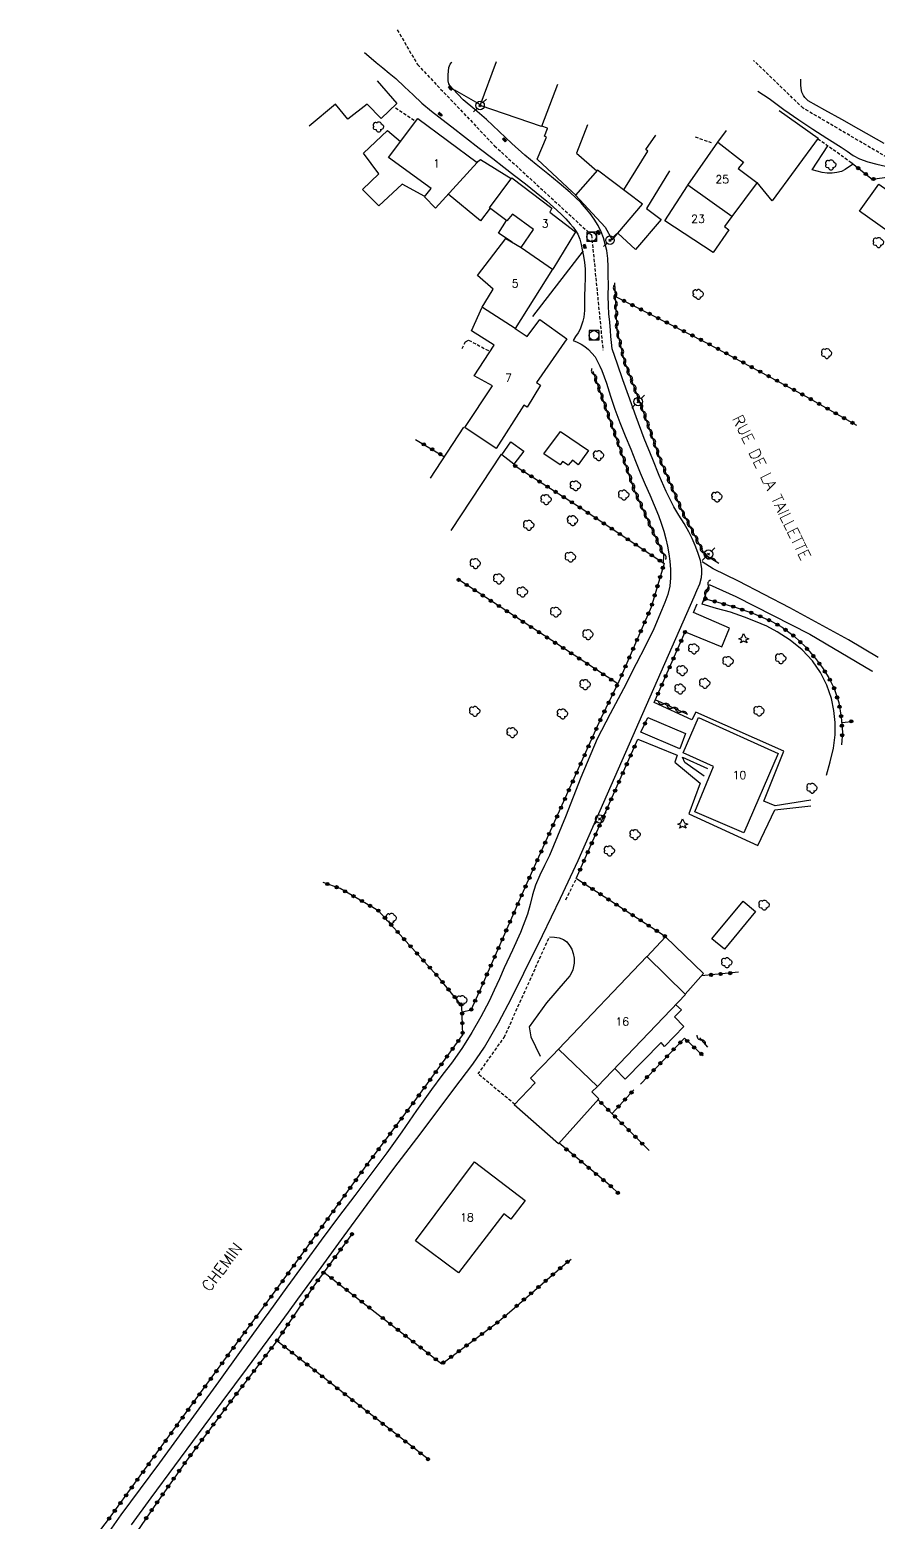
# Model space of a CAD drawing. Header units: millimetres. Extents: x 114000 to 115000, y 119000 to 120001.
# Drawn here: x 114208 to 114340.6, y 119642.2 to 119875.3 of the extents above; entities that cross this region are included whole.
import ezdxf
from ezdxf.enums import TextEntityAlignment as Align

# ---------------------------------------------------------------- set-up
doc = ezdxf.new("R2010")
doc.units = ezdxf.units.MM
doc.linetypes.add('DASHED', pattern=[0.75, 0.5, -0.25])
doc.layers.get('0').update_dxf_attribs({"linetype": 'CONTINUOUS'})
for name, color, linetype in [('W0001', 6, 'DASHED'), ('W0008', 7, 'CONTINUOUS'), ('W0014', 7, 'CONTINUOUS'), ('W0017', 7, 'CONTINUOUS'), ('W0071', 7, 'CONTINUOUS'), ('W0101', 7, 'CONTINUOUS'), ('W0104', 1, 'CONTINUOUS'), ('W0112', 1, 'DASHED'), ('W0300', 7, 'CONTINUOUS'), ('W0303', 7, 'CONTINUOUS'), ('W0310', 3, 'CONTINUOUS'), ('W0323', 7, 'CONTINUOUS'), ('W0333', 7, 'CONTINUOUS'), ('W0401', 7, 'CONTINUOUS'), ('W0420', 7, 'CONTINUOUS'), ('W0473', 7, 'CONTINUOUS'), ('W0989', 7, 'CONTINUOUS'), ('W0991', 7, 'CONTINUOUS'), ('W1102', 7, 'CONTINUOUS')]:
    doc.layers.add(name, color=color, linetype=linetype)
doc.styles.get("Standard").update_dxf_attribs({"font": 'romans.shx', "width": 0.85})

# ---------------------------------------------------------------- blocks, each defined once
blk = doc.blocks.new('T420')
for p, q in [((0.75, 0.75), (-0.75, 0.75)), ((-0.75, 0.75), (-0.75, -0.75)), ((0.75, 0.75), (0.75, -0.75)), ((0.75, -0.75), (-0.75, -0.75))]:
    blk.add_line(p, q)
blk.add_ellipse((0, 0), major_axis=(-0.53, 0.53), ratio=1, start_param=3.926991, end_param=10.210176)
blk = doc.blocks.new('T300')
for p, q in [((-0.8, 0.51), (-0.86, 0.34)), ((-0.86, 0.34), (-0.86, 0.17)), ((-0.86, 0.17), (-0.74, 0.06)), ((-0.69, 0.63), (-0.8, 0.51)), ((-0.8, -0.06), (-0.74, 0.06)), ((-0.74, 0.06), (-0.69, 0.11)), ((-0.57, 0.69), (-0.69, 0.63)), ((-0.46, 0.69), (-0.57, 0.69)), ((-0.29, 0.63), (-0.46, 0.69)), ((-0.29, 0.63), (-0.17, 0.74)), ((-0.23, 0.57), (-0.29, 0.63)), ((-0.17, 0.74), (-0.06, 0.8)), ((-0.06, 0.8), (0.06, 0.8)), ((0.06, 0.8), (0.23, 0.74)), ((0.23, 0.74), (0.34, 0.63)), ((0.34, 0.63), (0.4, 0.51)), ((0.46, 0.46), (0.34, 0.46)), ((0.4, 0.51), (0.4, 0.46)), ((0.57, 0.4), (0.46, 0.46)), ((0.57, 0.4), (0.69, 0.29)), ((0.69, 0.29), (0.74, 0.17)), ((0.74, 0.06), (0.69, -0.17)), ((0.74, 0.17), (0.74, 0.06)), ((-0.8, -0.17), (-0.8, -0.06)), ((-0.8, -0.23), (-0.8, -0.17)), ((-0.74, -0.34), (-0.8, -0.23)), ((-0.69, -0.4), (-0.74, -0.34)), ((-0.51, -0.46), (-0.69, -0.4)), ((-0.4, -0.46), (-0.51, -0.46)), ((-0.4, -0.46), (-0.34, -0.46)), ((-0.34, -0.46), (-0.34, -0.4)), ((-0.34, -0.51), (-0.34, -0.46)), ((-0.29, -0.63), (-0.34, -0.51)), ((-0.17, -0.74), (-0.29, -0.63)), ((-0.06, -0.8), (-0.17, -0.74)), ((0.06, -0.8), (-0.06, -0.8)), ((0.17, -0.74), (0.06, -0.8)), ((0.23, -0.69), (0.17, -0.74)), ((0.29, -0.46), (0.23, -0.46)), ((0.29, -0.63), (0.23, -0.69)), ((0.46, -0.4), (0.29, -0.46)), ((0.34, -0.51), (0.29, -0.63)), ((0.34, -0.51), (0.34, -0.46)), ((0.57, -0.34), (0.46, -0.4)), ((0.63, -0.29), (0.57, -0.34)), ((0.69, -0.17), (0.63, -0.29))]:
    blk.add_line(p, q)
blk = doc.blocks.new('T401')
for p, q in [((-0.3, 0.3), (0, 0.3)), ((-0.3, -0.25), (-0.3, 0.3)), ((-0.3, 0.15), (0, 0.15)), ((-0.3, 0), (0, 0)), ((0, 0.3), (0, -0.25)), ((-0.3, -0.15), (0, -0.15)), ((-0.3, -0.25), (-0.3, -0.3)), ((-0.3, -0.3), (0, -0.3)), ((0, -0.3), (0, -0.25))]:
    blk.add_line(p, q)
blk = doc.blocks.new('T473')
for p, q in [((-0.166667, 0.166667), (0.166667, -0.166667)), ((-0.166667, -0.166667), (0.166667, 0.166667)), ((0.500001, 0.500001), (1.000002, 1.000002)), ((-1.000002, -1.000002), (-0.500001, -0.500001))]:
    blk.add_line(p, q)
blk.add_ellipse((0, 0), major_axis=(0.471405, 0.471405), ratio=1, start_param=5.4977871438, end_param=11.780972451)
blk = doc.blocks.new('T303')
for p, q in [((-0.77, 0), (-0.28, 0.21)), ((-0.28, -0.21), (-0.77, 0)), ((-0.28, 0.21), (0, 0.83)), ((0, 0.83), (0.28, 0.21)), ((0.28, 0.21), (0.83, 0)), ((0.83, 0), (0.28, -0.21)), ((-0.49, -0.63), (-0.28, -0.21)), ((0, -0.35), (-0.49, -0.63)), ((0.56, -0.63), (0, -0.35)), ((0.28, -0.21), (0.56, -0.63))]:
    blk.add_line(p, q)
blk = doc.blocks.new('t310o')
at = {"color": 0, "linetype": 'Continuous'}
for centre, start, end in [((-0.5, 0.38), 216.8699, 323.1304), ((0.5, -0.37), 36.8699, 143.1303)]:
    blk.add_arc(centre, 0.625, start, end, dxfattribs=at)
blk = doc.blocks.new('t323o')
at = {"color": 0, "linetype": 'Continuous'}
for radius in [0.25, 0.15]:
    blk.add_circle((0, 0), radius, dxfattribs=at)

msp = doc.modelspace()

# ---------------------------------------------------------------- linework, layer by layer
at = {"layer": 'W0001'}
for points in [[(114265.43, 119875.3), (114268.59, 119869.86), (114280.63, 119857.19), (114295.79, 119843.25), (114297.58, 119825.25)], [(114375.78, 119830.13), (114365.42, 119838.15), (114355.6, 119846.74), (114342.63, 119854.99), (114328.85, 119863.07), (114321.1, 119870.53)]]:
    msp.add_lwpolyline(points, dxfattribs=at)
at = {"layer": 'W0008'}
for points in [[(114299, 119825.49), (114298.91, 119826.44), (114298.82, 119827.39), (114298.74, 119828.34), (114298.63, 119829.63), (114298.52, 119830.92), (114298.44, 119832.21), (114298.41, 119833.8), (114298.43, 119835.39), (114298.4, 119836.98), (114298.37, 119838.27), (114298.32, 119839.57), (114298.16, 119840.84), (114297.94, 119841.82), (114297.66, 119842.79), (114297.31, 119843.72), (114296.81, 119844.73), (114296.22, 119845.7), (114295.59, 119846.63), (114294.12, 119848.33), (114292.45, 119849.87), (114290.73, 119851.35), (114288.96, 119852.82), (114287.14, 119854.24), (114285.36, 119855.7), (114283.33, 119857.54), (114281.35, 119859.43), (114279.36, 119861.31), (114277.55, 119862.85), (114275.74, 119864.37), (114274.11, 119866.07), (114273.88, 119866.33), (114273.66, 119866.6), (114273.49, 119866.88), (114273.39, 119867.32), (114273.38, 119867.79), (114273.41, 119868.26), (114273.44, 119868.85), (114273.51, 119869.42), (114273.7, 119869.94), (114273.95, 119870.26), (114273.95, 119870.26), (114273.95, 119870.26)], [(114321.77, 119865.74), (114323.56, 119864.55), (114325.85, 119862.87), (114328.18, 119861.23), (114330.36, 119859.78), (114332.57, 119858.37), (114334.79, 119856.97), (114335.73, 119856.32), (114336.67, 119855.68), (114337.66, 119855.13), (114338.98, 119854.66), (114340.37, 119854.34), (114341.75, 119853.99)], [(114341.51, 119857.56), (114337.56, 119859.8), (114334.93, 119861.29), (114332.28, 119862.76), (114329.63, 119864.23)], [(114292.92, 119826.79), (114293.53, 119826.5), (114294.15, 119826.2), (114294.73, 119825.85), (114295.31, 119825.35), (114295.84, 119824.77), (114296.37, 119824.2)]]:
    msp.add_lwpolyline(points, dxfattribs=at)
at = {"layer": 'W0014'}
for points in [[(114260.32, 119871.78), (114261.34, 119870.86), (114262.11, 119870.18), (114263.15, 119869.35), (114264.18, 119868.53), (114265.2, 119867.68), (114266.57, 119866.42), (114267.9, 119865.12), (114269.26, 119863.86), (114270.79, 119862.59), (114272.37, 119861.35), (114273.95, 119860.12), (114276.08, 119858.47), (114278.22, 119856.82), (114280.36, 119855.18), (114282.07, 119853.87), (114283.77, 119852.55), (114285.46, 119851.22), (114287.13, 119849.9), (114288.79, 119848.56), (114290.38, 119847.14), (114291.1, 119846.46), (114291.8, 119845.75), (114292.47, 119845.01), (114292.9, 119844.49), (114293.31, 119843.96), (114293.65, 119843.4), (114293.96, 119842.61), (114294.17, 119841.78), (114294.35, 119840.94), (114294.54, 119839.95), (114294.69, 119838.96), (114294.8, 119837.96), (114294.82, 119836.54), (114294.75, 119835.11), (114294.67, 119833.68), (114294.68, 119832.58), (114294.68, 119831.48), (114294.57, 119830.39), (114294.43, 119829.77), (114294.25, 119829.15), (114294.02, 119828.56), (114293.7, 119827.95), (114293.31, 119827.37), (114292.92, 119826.79)], [(114329.63, 119864.23), (114329.38, 119864.49), (114329.12, 119864.75), (114328.9, 119865.03), (114328.68, 119865.55), (114328.57, 119866.14), (114328.53, 119866.73), (114328.51, 119867.6)]]:
    msp.add_lwpolyline(points, dxfattribs=at)
at = {"layer": 'W0017'}
for points in [[(114336.7, 119854.3), (114335.98, 119853.82), (114335.43, 119853.47), (114334.87, 119853.18), (114334.13, 119853), (114333.38, 119852.93), (114332.62, 119852.93), (114331.83, 119853.03), (114331.07, 119853.23), (114330.28, 119853.43), (114332.73, 119857.2)], [(114340.59, 119777.25), (114335.97, 119780.02), (114326.78, 119785.03), (114318.77, 119789.2), (114314.83, 119791.08), (114313.07, 119792.22)], [(114314.17, 119788.67), (114318.37, 119786.8), (114329.93, 119780.92), (114339.6, 119775.17), (114339.7, 119775.11)], [(114310.43, 119781.27), (114316.17, 119778.92), (114317.38, 119781.83), (114311.72, 119784.28)], [(114330.08, 119754.98), (114324.48, 119754.1), (114322.72, 119754.8), (114325.83, 119762.63), (114312.1, 119768.7), (114311.47, 119767.53), (114305.58, 119770.23)], [(114304.6, 119767.9), (114310.47, 119765.38), (114309.6, 119763), (114303.5, 119765.58)], [(114303.03, 119764.48), (114309.17, 119762.02), (114308.82, 119760.93), (114312.75, 119757.62)], [(114313.4, 119758.7), (114310.38, 119760.83), (114310.02, 119761.67), (114313.9, 119759.93)], [(114312.75, 119757.62), (114310.98, 119752.82), (114321.78, 119747.9), (114324.43, 119753.47), (114330.08, 119754.1)], [(114289.22, 119733.63), (114289.98, 119733.57), (114290.73, 119733.48), (114291.4, 119733.23), (114291.92, 119732.82), (114292.37, 119732.28), (114292.7, 119731.68), (114292.93, 119731), (114293.07, 119730.27), (114293.07, 119729.52), (114293, 119729), (114292.88, 119728.48), (114292.68, 119727.98), (114292.38, 119727.53), (114292.02, 119727.12), (114291.67, 119726.7), (114288.73, 119723.3), (114286.02, 119719.58), (114286.33, 119718.02), (114287.77, 119714.97)]]:
    msp.add_lwpolyline(points, dxfattribs=at)
at = {"layer": 'W0071'}
for points in [[(114248.43, 119675), (114249.91, 119677.01), (114253.51, 119681.96), (114257.11, 119686.9), (114260.72, 119691.83), (114264.91, 119697.42), (114269.14, 119702.98), (114273.32, 119708.57), (114275.27, 119711.15), (114277.22, 119713.74), (114279.05, 119716.4), (114281.26, 119720.17), (114283.26, 119724.06), (114285.22, 119727.97), (114288.12, 119733.81), (114290.92, 119739.68), (114293.72, 119745.57), (114311.82, 119786.75), (114312.26, 119787.74), (114312.7, 119788.74), (114312.98, 119789.77), (114313.03, 119790.43), (114313.01, 119791.11), (114312.94, 119791.78), (114312.81, 119792.41), (114312.63, 119793.04), (114312.43, 119793.66), (114312.01, 119794.76), (114311.53, 119795.83), (114311.01, 119796.89), (114310.26, 119798.2), (114309.44, 119799.47), (114308.66, 119800.77), (114307.46, 119803.18), (114306.38, 119805.66), (114305.35, 119808.16), (114304.02, 119811.48), (114302.78, 119814.83), (114301.56, 119818.19), (114300.7, 119820.62), (114299.85, 119823.05), (114299, 119825.49)], [(114296.37, 119824.2), (114296.72, 119823.49), (114297.07, 119822.77), (114297.4, 119822.06), (114298.14, 119820.08), (114298.77, 119818.05), (114299.43, 119816.04), (114300.23, 119813.94), (114301.07, 119811.86), (114301.92, 119809.78), (114302.67, 119807.94), (114303.42, 119806.1), (114304.18, 119804.27), (114304.88, 119802.66), (114305.59, 119801.05), (114306.24, 119799.43), (114306.68, 119798.22), (114307.09, 119797), (114307.43, 119795.77), (114307.68, 119794.62), (114307.88, 119793.45), (114308.02, 119792.28), (114308.12, 119790.99), (114308.14, 119789.68), (114308.03, 119788.4), (114307.71, 119787.1), (114307.23, 119785.83), (114306.73, 119784.57), (114305.53, 119781.74), (114304.17, 119778.99), (114302.79, 119776.24), (114300.77, 119772.35), (114298.69, 119768.48), (114296.7, 119764.57), (114294.11, 119758.53), (114291.73, 119752.38), (114289.2, 119746.31), (114288.45, 119744.78), (114287.7, 119743.26), (114287.04, 119741.71), (114286.58, 119740.2), (114286.2, 119738.66), (114285.77, 119737.14), (114284.69, 119734.31), (114283.44, 119731.54), (114282.16, 119728.78), (114281.39, 119727.04), (114280.6, 119725.3), (114279.78, 119723.59), (114278.49, 119721.12), (114277.11, 119718.69), (114275.64, 119716.32), (114274.07, 119714.11), (114272.41, 119711.95), (114270.77, 119709.79), (114268.44, 119706.49), (114266.15, 119703.16), (114263.81, 119699.86), (114261.32, 119696.53), (114258.79, 119693.22), (114256.27, 119689.9), (114253.56, 119686.25), (114250.87, 119682.57), (114248.19, 119678.9), (114245.36, 119675)], [(114245.36, 119675), (114244.61, 119673.98), (114241.05, 119669.05), (114237.48, 119664.12), (114234.42, 119659.9), (114231.35, 119655.68), (114228.28, 119651.47), (114225.26, 119647.39), (114222.24, 119643.32), (114219.29, 119639.19)], [(114223.87, 119641.75), (114226.96, 119645.99), (114230.65, 119651), (114234.37, 119655.99), (114238.08, 119660.98), (114242.03, 119666.32), (114245.98, 119671.66), (114248.43, 119675)]]:
    msp.add_lwpolyline(points, dxfattribs=at)
at = {"layer": 'W0101'}
for points in [[(114287.98, 119860.18), (114278.4, 119863.5), (114280.94, 119870.36)], [(114262.3, 119867.35), (114265.37, 119863.78), (114262.9, 119861.45), (114260.73, 119863.69), (114257.71, 119861.36), (114255.77, 119863.68), (114251.65, 119860.25)], [(114290.45, 119866.75), (114287.98, 119860.18)], [(114325.13, 119862.7), (114331.23, 119858.4)], [(114277.93, 119854.6), (114271.4, 119847.43), (114269.67, 119849.22), (114270.72, 119850.5), (114264.07, 119855.38), (114268.63, 119861.43)], [(114268.63, 119861.43), (114277.93, 119854.6)], [(114310.84, 119851.01), (114315.52, 119857.75)], [(114315.52, 119857.75), (114316.87, 119859.55)], [(114331.23, 119858.4), (114324.03, 119848.57), (114321.67, 119851.47)], [(114284.8, 119841.28), (114286.73, 119844.12), (114283.43, 119846.52), (114282.58, 119845.48), (114279.87, 119847.48), (114283.32, 119852.17)], [(114283.32, 119852.17), (114289.6, 119847.43), (114289.28, 119846.82), (114293.3, 119843.72)], [(114307.23, 119845.47), (114310.78, 119850.93), (114310.84, 119851.01)], [(114321.67, 119851.47), (114317.73, 119846.14)], [(114317.73, 119846.14), (114316.58, 119844.6), (114317.27, 119844.08), (114314.8, 119840.53), (114307.23, 119845.47)], [(114293.3, 119843.72), (114289.72, 119837.92), (114289.7, 119837.9)], [(114278.7, 119831.97), (114279.12, 119832.65), (114280.43, 119834.8), (114277.97, 119836.93), (114282.38, 119842.7), (114284.8, 119841.28)], [(114289.7, 119837.9), (114283.88, 119828.67)], [(114280.32, 119819.68), (114277.43, 119821.23), (114280.57, 119826.03), (114277.02, 119828.27), (114278.7, 119831.97)], [(114283.88, 119828.67), (114285.73, 119827.38), (114287.7, 119830.03), (114291.93, 119827.02), (114287.17, 119820.23), (114287.82, 119819.78), (114285.73, 119816.38), (114285.23, 119816.66)], [(114285.22, 119816.65), (114280.88, 119809.92), (114276, 119813.17), (114280.32, 119819.68)]]:
    msp.add_lwpolyline(points, dxfattribs=at)
for points in [[(114324.98, 119762.28), (114319.58, 119749.88), (114311.92, 119753.13), (114314.87, 119760.23), (114310.13, 119762.38), (114312.5, 119767.9)], [(114290.63, 119716.07), (114304.42, 119730.53), (114310.48, 119724.6), (114296.72, 119710.22)], [(114268.27, 119686.15), (114277.5, 119698.48), (114285.43, 119692.42), (114283.17, 119689.5), (114282.07, 119690.37), (114274.98, 119681.12)]]:
    msp.add_lwpolyline(points, close=True, dxfattribs=at)
at = {"layer": 'W0104'}
for points in [[(114278.43, 119863.58), (114274.44, 119865.85)], [(114269.72, 119849.28), (114266.22, 119851.17), (114262.57, 119847.78), (114260.02, 119850.38), (114262.57, 119852.82), (114260.17, 119856.02), (114263.9, 119859.58), (114265.95, 119857.87)], [(114293.3, 119849.52), (114292.82, 119849.96), (114287.32, 119855.08), (114288.77, 119858.53), (114288.43, 119858.68), (114288.9, 119859.87), (114288.92, 119859.92), (114288, 119860.23)], [(114295.15, 119860.44), (114293.43, 119856.03), (114296.62, 119853.28)], [(114300.82, 119850.3), (114304.6, 119856.32), (114304.27, 119856.58), (114305.83, 119858.86)], [(114277.93, 119854.6), (114278.04, 119854.72), (114278.42, 119855.03), (114283.24, 119852.07)], [(114307.96, 119853.28), (114304.38, 119847.38), (114306.67, 119845.68), (114302.68, 119840.97), (114299.88, 119843.52)], [(114279.93, 119847.43), (114278.42, 119845.47), (114273.41, 119849.64)], [(114283.39, 119842.11), (114281.27, 119843.52), (114282.52, 119845.53)], [(114270.62, 119805.28), (114275.83, 119813.22)], [(114281.67, 119808.99), (114273.78, 119797.1)], [(114304.45, 119730.5), (114307.38, 119733.6), (114313.3, 119727.9), (114310.41, 119724.68)], [(114308.97, 119723.02), (114309.87, 119722.22), (114308.78, 119721.12), (114310.23, 119719.62), (114307.18, 119716.5), (114306.68, 119717.12), (114301.07, 119711.38), (114299.43, 119713.05)], [(114296.72, 119710.22), (114295.83, 119709.42), (114296.92, 119708.33), (114290.63, 119701.27), (114283.72, 119707.37), (114287, 119710.83), (114286.28, 119711.57), (114289.67, 119715.06), (114290.63, 119716.07)]]:
    msp.add_lwpolyline(points, dxfattribs=at)
for points in [[(114299, 119842.48), (114303.78, 119848.08), (114296.72, 119853.38), (114293.27, 119849.48), (114297.92, 119844.48)], [(114345.37, 119841.52), (114337.7, 119846.97), (114340.72, 119851.2), (114348.38, 119845.77)], [(114281.78, 119808.9), (114283.2, 119810.93), (114285.22, 119809.5), (114283.63, 119807.43)], [(114288.33, 119809.05), (114290.92, 119812.53), (114295.3, 119809.57), (114293.68, 119807.33), (114292.8, 119808.08), (114292.13, 119807.3), (114291.28, 119807.87), (114290.88, 119807.33)], [(114314.62, 119733.33), (114319.5, 119739.18), (114321.43, 119737.57), (114316.57, 119731.72)]]:
    msp.add_lwpolyline(points, close=True, dxfattribs=at)
at = {"layer": 'W0112'}
for points in [[(114265.15, 119863.12), (114268.33, 119861.03)], [(114311.97, 119858.6), (114314.5, 119857.68)], [(114331.15, 119858.28), (114333.58, 119856.62), (114336.3, 119854.62)], [(114275.58, 119825.5), (114276.1, 119826.58), (114276.58, 119826.82), (114279.93, 119825.07)], [(114291.78, 119739.4), (114293.42, 119742.73)], [(114283.8, 119707.45), (114278.07, 119712.2), (114282.13, 119717.9), (114289.22, 119733.63)]]:
    msp.add_lwpolyline(points, dxfattribs=at)
at = {"layer": 'W0303'}
msp.add_lwpolyline([(114332.53, 119758.88), (114333.07, 119760.98), (114333.6, 119763.08), (114333.88, 119765.2), (114333.87, 119767.1), (114333.68, 119769), (114333.28, 119770.83), (114332.57, 119772.92), (114331.57, 119774.92), (114330.33, 119776.73), (114328.72, 119778.47), (114326.82, 119779.97), (114324.8, 119781.27), (114323.17, 119782.13), (114321.43, 119782.9), (114319.7, 119783.58), (114317.52, 119784.32), (114315.3, 119784.93), (114313.08, 119785.57)], dxfattribs=at)
at = {"layer": 'W0310'}
for points in [[(114315.68, 119791.92), (114313.48, 119793.27), (114310, 119800.02), (114306.62, 119807.93), (114303.93, 119815.62), (114300.93, 119823.52), (114299.8, 119828.38), (114299.42, 119835.77)], [(114307.02, 119792.02), (114307.07, 119793.28), (114302.63, 119803.07), (114300.13, 119810.27), (114296.03, 119821.93)], [(114313.08, 119785.57), (114314.17, 119788.67)], [(114310.82, 119768.33), (114305.75, 119770.63)], [(114312.67, 119717.83), (114313.93, 119716.41)]]:
    msp.add_lwpolyline(points, dxfattribs=at)
at = {"layer": 'W0323'}
for points in [[(114336.3, 119854.62), (114339.68, 119851.97), (114343.52, 119852.47)], [(114299.52, 119833.65), (114313.58, 119826.53), (114329.22, 119818.1), (114337.19, 119813.56)], [(114268.29, 119811.32), (114272.82, 119808.62)], [(114283.62, 119807.33), (114294.42, 119800.4), (114307.13, 119791.93), (114305.12, 119785.1), (114299.9, 119773.12)], [(114275.57, 119721.88), (114276.98, 119722.23), (114278.53, 119725.68), (114285.73, 119742.07), (114291.02, 119753.77), (114297.2, 119767.57), (114299.9, 119773.12), (114289.58, 119779.9), (114279.28, 119786.62), (114274.9, 119789.47)], [(114311.72, 119784.28), (114312.32, 119785.62)], [(114313.4, 119786.48), (114315.9, 119785.77), (114318.4, 119785.07), (114320.83, 119784.22), (114322.47, 119783.57), (114324.07, 119782.83), (114325.57, 119781.98), (114327.48, 119780.57), (114329.22, 119778.9), (114330.8, 119777.1), (114331.9, 119775.62), (114332.9, 119774.08), (114333.72, 119772.43), (114334.43, 119770.23), (114334.83, 119767.92), (114335, 119765.58), (114334.88, 119763.61)], [(114305.58, 119770.23), (114310.43, 119781.27)], [(114303.5, 119765.58), (114304.6, 119767.9)], [(114334.9, 119767.08), (114336.42, 119767.28)], [(114293.4, 119742.75), (114303.03, 119764.48)], [(114243.95, 119675), (114245.53, 119677.13), (114250.43, 119683.83), (114260.33, 119697.5), (114268.5, 119708.43), (114275.67, 119718.32), (114275.53, 119722.82), (114272.1, 119727.07), (114267.78, 119731.83), (114262.5, 119737.7), (114256.5, 119741.18), (114253.83, 119742.11)], [(114293.42, 119742.73), (114307.3, 119733.7)], [(114318.78, 119728.08), (114312.98, 119727.53)], [(114313.26, 119715.04), (114310.3, 119717.77), (114303.43, 119710.63)], [(114296.78, 119708.2), (114304.78, 119700.27)], [(114302.4, 119709.72), (114299, 119706)], [(114299.98, 119693.56), (114298.88, 119694.6), (114290.72, 119701.37)], [(114258.5, 119687.37), (114252.38, 119679.13), (114249.62, 119675)], [(114282.95, 119675), (114291.97, 119682.78), (114292.62, 119683.28)], [(114253.97, 119681.25), (114261.98, 119675)], [(114208, 119625.82), (114212.57, 119632.58), (114220.28, 119642.6), (114229.38, 119655.08), (114239.17, 119668.53), (114243.95, 119675)], [(114249.62, 119675), (114246.52, 119670.37), (114238.73, 119660.2), (114232.27, 119651.52), (114227.42, 119644.62), (114219.22, 119632.62), (114228.1, 119626.97), (114243.93, 119615.33), (114247.78, 119620.8), (114248.01, 119620.96)], [(114261.98, 119675), (114272.37, 119666.92), (114281, 119673.32), (114282.95, 119675)], [(114270.24, 119652.02), (114257.97, 119661.6), (114246.62, 119670.52)]]:
    msp.add_lwpolyline(points, dxfattribs=at)
at = {"layer": 'W0333'}
msp.add_lwpolyline([(114294.48, 119840.8), (114286.58, 119830.52)], dxfattribs=at)
at = {"layer": 'W1102'}
for points in [[(114315.52, 119857.75), (114319.53, 119854.62), (114318.72, 119853.63), (114321.65, 119851.44)], [(114317.73, 119846.14), (114310.84, 119851.01)], [(114284.8, 119841.28), (114289.7, 119837.9)], [(114283.88, 119828.67), (114278.77, 119831.92), (114278.7, 119831.97)]]:
    msp.add_lwpolyline(points, dxfattribs=at)

# ---------------------------------------------------------------- block references
at = {"layer": 'W0300', "rotation": 359.9999899820874}
for p in [(114262.52, 119860.12), (114333.22, 119854.18), (114340.67, 119842.07), (114312.5, 119833.97), (114332.58, 119824.73), (114296.93, 119808.78), (114293.33, 119804.07), (114288.72, 119801.9), (114300.87, 119802.62), (114315.43, 119802.32), (114292.87, 119798.63), (114286.02, 119797.9), (114277.67, 119791.92), (114292.53, 119792.92), (114281.33, 119789.52), (114285.03, 119787.47), (114290.23, 119784.33), (114295.28, 119780.83), (114311.82, 119778.6), (114310, 119775.2), (114317.17, 119776.63), (114325.4, 119777.08), (114294.83, 119773), (114313.52, 119773.2), (114309.67, 119772.32), (114277.57, 119768.83), (114291.3, 119768.43), (114322, 119768.87), (114283.43, 119765.52), (114330.28, 119756.83), (114302.63, 119749.57), (114298.62, 119747.03), (114322.8, 119738.57), (114264.53, 119736.5), (114316.97, 119729.57), (114275.57, 119723.67)]:
    msp.add_blockref('T300', p, dxfattribs=at)
at = {"layer": 'W0303', "rotation": 359.9999899820874}
for p in [(114319.57, 119780.17), (114310.03, 119751.22)]:
    msp.add_blockref('T303', p, dxfattribs=at)
at = {"layer": 'W0310'}
for p, rotation in [((114299.48, 119834.5), 92.96920852491687), ((114299.56, 119833.01), 92.96920852491687), ((114299.64, 119831.51), 92.96920852491687), ((114299.72, 119830.01), 92.96920852491687), ((114299.79, 119828.51), 92.96920852491687), ((114300.11, 119827.05), 103.10721918109), ((114300.45, 119825.59), 103.10721918109), ((114300.79, 119824.13), 103.10721918109), ((114296.2, 119821.47), 109.3639564655104), ((114301.24, 119822.7), 110.7941149554826), ((114301.78, 119821.3), 110.7941149554826), ((114296.69, 119820.05), 109.3639564655104), ((114302.31, 119819.89), 110.7941149554826), ((114297.19, 119818.63), 109.3639564655104), ((114297.69, 119817.22), 109.3639564655104), ((114302.84, 119818.49), 110.7941149554826), ((114303.37, 119817.09), 110.7941149554826), ((114298.19, 119815.8), 109.3639564655104), ((114298.68, 119814.39), 109.3639564655104), ((114303.91, 119815.69), 110.7941149554826), ((114304.4, 119814.27), 109.2541674278582), ((114299.18, 119812.97), 109.3639564655104), ((114304.9, 119812.86), 109.2541674278582), ((114299.68, 119811.56), 109.3639564655104), ((114300.18, 119810.14), 109.1481374579109), ((114305.39, 119811.44), 109.2541674278582), ((114305.89, 119810.02), 109.2541674278582), ((114300.67, 119808.73), 109.1481374579109), ((114301.16, 119807.31), 109.1481374579109), ((114306.38, 119808.61), 109.2541674278582), ((114301.65, 119805.89), 109.1481374579109), ((114306.93, 119807.21), 113.1400371680633), ((114307.52, 119805.83), 113.1400371680633), ((114302.14, 119804.48), 109.1481374579109), ((114302.64, 119803.06), 114.37950511183), ((114308.1, 119804.45), 113.1400371680633), ((114308.69, 119803.07), 113.1400371680633), ((114303.26, 119801.69), 114.37950511183), ((114303.87, 119800.33), 114.37950511183), ((114309.28, 119801.69), 113.1400371680633), ((114309.87, 119800.31), 113.1400371680633), ((114304.49, 119798.96), 114.37950511183), ((114310.54, 119798.97), 117.2937340434317), ((114305.11, 119797.59), 114.37950511183), ((114305.73, 119796.23), 114.37950511183), ((114311.23, 119797.64), 117.2937340434317), ((114311.92, 119796.31), 117.2937340434317), ((114306.35, 119794.86), 114.37950511183), ((114306.97, 119793.5), 114.37950511183), ((114312.6, 119794.97), 117.2937340434317), ((114313.29, 119793.64), 117.2937340434317), ((114314.4, 119792.7), 148.4652080948367), ((114313.58, 119786.98), 70.72642092396967), ((114314.07, 119788.4), 70.72642092396967), ((114307.12, 119770.01), 155.585870347098), ((114308.48, 119769.39), 155.585870347098), ((114309.85, 119768.77), 155.585870347098), ((114312.93, 119717.53), 311.5749118968586)]:
    msp.add_blockref('t310o', p, dxfattribs=dict(at, rotation=rotation))
at = {"layer": 'W0323'}
for p, rotation in [((114337.48, 119853.69), 321.9273930590043), ((114338.66, 119852.77), 321.9273930590043), ((114339.88, 119851.99), 7.430130216891299), ((114300.86, 119832.97), 333.1618738966853), ((114302.19, 119832.3), 333.1618738966853), ((114303.53, 119831.62), 333.1618738966853), ((114304.87, 119830.94), 333.1618738966853), ((114306.21, 119830.26), 333.1618738966853), ((114307.55, 119829.59), 333.1618738966853), ((114308.89, 119828.91), 333.1618738966853), ((114310.22, 119828.23), 333.1618738966853), ((114311.56, 119827.56), 333.1618738966853), ((114312.9, 119826.88), 333.1618738966853), ((114314.23, 119826.18), 331.65751865819), ((114315.55, 119825.47), 331.65751865819), ((114316.87, 119824.76), 331.65751865819), ((114318.19, 119824.05), 331.65751865819), ((114319.51, 119823.34), 331.65751865819), ((114320.83, 119822.62), 331.65751865819), ((114322.15, 119821.91), 331.65751865819), ((114323.47, 119821.2), 331.65751865819), ((114324.79, 119820.49), 331.65751865819), ((114326.11, 119819.77), 331.65751865819), ((114327.43, 119819.06), 331.65751865819), ((114328.75, 119818.35), 331.65751865819), ((114330.06, 119817.62), 330.3234125754889), ((114331.37, 119816.88), 330.3234125754889), ((114332.67, 119816.13), 330.3234125754889), ((114333.97, 119815.39), 330.3234125754889), ((114335.28, 119814.65), 330.3234125754889), ((114336.58, 119813.91), 330.3234125754889), ((114269.58, 119810.55), 329.167354862628), ((114270.87, 119809.78), 329.167354862628), ((114272.16, 119809.01), 329.167354862628), ((114283.87, 119807.17), 327.3017911788422), ((114285.14, 119806.36), 327.3017911788422), ((114286.4, 119805.55), 327.3017911788422), ((114287.66, 119804.74), 327.3017911788422), ((114288.92, 119803.93), 327.3017911788422), ((114290.18, 119803.12), 327.3017911788422), ((114291.45, 119802.31), 327.3017911788422), ((114292.71, 119801.5), 327.3017911788422), ((114293.97, 119800.69), 327.3017911788422), ((114295.22, 119799.86), 326.3421783797462), ((114296.47, 119799.03), 326.3421783797462), ((114297.72, 119798.2), 326.3421783797462), ((114298.97, 119797.37), 326.3421783797462), ((114300.22, 119796.54), 326.3421783797462), ((114301.47, 119795.71), 326.3421783797462), ((114302.72, 119794.87), 326.3421783797462), ((114303.96, 119794.04), 326.3421783797462), ((114305.21, 119793.21), 326.3421783797462), ((114306.46, 119792.38), 326.3421783797462), ((114275.02, 119789.39), 146.9252353676783), ((114306.51, 119789.83), 253.5618966242961), ((114306.94, 119791.27), 253.5618966242961), ((114276.28, 119788.57), 146.9252353676783), ((114277.53, 119787.76), 146.9252353676783), ((114306.09, 119788.39), 253.5618966242961), ((114278.79, 119786.94), 146.9252353676783), ((114280.05, 119786.12), 146.890185225698), ((114281.3, 119785.3), 146.890185225698), ((114305.24, 119785.51), 253.5618966242961), ((114305.66, 119786.95), 253.5618966242961), ((114313.6, 119786.43), 344.0182873202696), ((114315.04, 119786.01), 344.0182873202696), ((114316.48, 119785.6), 344.3577535425438), ((114317.93, 119785.2), 344.3577535425438), ((114319.35, 119784.73), 340.7424783914311), ((114282.56, 119784.48), 146.890185225698), ((114283.82, 119783.66), 146.890185225698), ((114285.07, 119782.84), 146.890185225698), ((114304.09, 119782.74), 246.4732915212417), ((114304.69, 119784.12), 246.4732915212417), ((114320.77, 119784.24), 340.7424783914311), ((114322.16, 119783.69), 338.3074947150596), ((114323.53, 119783.08), 335.3567095083448), ((114324.86, 119782.38), 330.4612177402736), ((114286.33, 119782.02), 146.890185225698), ((114287.59, 119781.2), 146.890185225698), ((114288.84, 119780.38), 146.890185225698), ((114303.49, 119781.37), 246.4732915212417), ((114310.41, 119781.22), 66.27208714845834), ((114326.12, 119781.57), 323.53412902525), ((114327.33, 119780.68), 323.53412902525), ((114290.1, 119779.56), 146.6767378309587), ((114291.35, 119778.74), 146.6767378309587), ((114292.6, 119777.91), 146.6767378309587), ((114302.3, 119778.62), 246.4732915212417), ((114302.89, 119779.99), 246.4732915212417), ((114309.2, 119778.47), 66.27208714845834), ((114309.81, 119779.85), 66.27208714845834), ((114328.42, 119779.66), 316.1285859267574), ((114329.48, 119778.6), 311.329833261232), ((114293.86, 119777.09), 146.6767378309587), ((114295.11, 119776.27), 146.6767378309587), ((114296.36, 119775.44), 146.6767378309587), ((114301.1, 119775.87), 246.4732915212417), ((114301.7, 119777.24), 246.4732915212417), ((114308, 119775.73), 66.27208714845834), ((114308.6, 119777.1), 66.27208714845834), ((114330.47, 119777.47), 311.329833261232), ((114331.4, 119776.29), 306.5657959520969), ((114297.62, 119774.62), 146.6767378309587), ((114298.87, 119773.79), 146.6767378309587), ((114300.5, 119774.49), 246.4732915212417), ((114307.39, 119774.35), 66.27208714845834), ((114332.26, 119775.07), 303.099947071798), ((114333.04, 119773.79), 296.342382278493), ((114299.13, 119771.53), 64.05770451016444), ((114299.78, 119772.88), 64.05770451016444), ((114306.19, 119771.61), 66.27208714845834), ((114306.79, 119772.98), 66.27208714845834), ((114333.71, 119772.45), 296.342382278493), ((114334.18, 119771.02), 288.0277139453259), ((114297.81, 119768.83), 64.05770451016444), ((114298.47, 119770.18), 64.05770451016444), ((114334.55, 119769.57), 279.7989751243273), ((114296.55, 119766.11), 65.86554572221985), ((114297.16, 119767.48), 65.86554572221985), ((114304.14, 119766.94), 64.60388431130603), ((114334.8, 119768.09), 279.7989751243273), ((114334.93, 119766.6), 274.0925949219777), ((114336.39, 119767.28), 7.43113016100711), ((114295.93, 119764.74), 65.86554572221985), ((114334.97, 119765.1), 266.4601671447313), ((114294.71, 119762), 65.86554572221985), ((114295.32, 119763.37), 65.86554572221985), ((114301.91, 119761.95), 66.09501993572975), ((114302.52, 119763.32), 66.09501993572975), ((114293.48, 119759.27), 65.86554572221985), ((114294.09, 119760.63), 65.86554572221985), ((114300.69, 119759.21), 66.09501993572975), ((114301.3, 119760.58), 66.09501993572975), ((114292.87, 119757.9), 65.86554572221985), ((114300.09, 119757.83), 66.09501993572975), ((114291.64, 119755.16), 65.86554572221985), ((114292.25, 119756.53), 65.86554572221985), ((114298.87, 119755.09), 66.09501993572975), ((114299.48, 119756.46), 66.09501993572975), ((114290.41, 119752.42), 65.69492589840955), ((114291.03, 119753.79), 65.86554572221985), ((114297.65, 119752.35), 66.09501993572975), ((114298.26, 119753.72), 66.09501993572975), ((114289.79, 119751.06), 65.69492589840955), ((114297.05, 119750.98), 66.09501993572975), ((114288.56, 119748.32), 65.69492589840955), ((114289.18, 119749.69), 65.69492589840955), ((114295.83, 119748.24), 66.09501993572975), ((114296.44, 119749.61), 66.09501993572975), ((114287.32, 119745.59), 65.69492589840955), ((114287.94, 119746.95), 65.69492589840955), ((114294.62, 119745.49), 66.09501993572975), ((114295.22, 119746.86), 66.09501993572975), ((114286.09, 119742.85), 65.69492589840955), ((114286.71, 119744.22), 65.69492589840955), ((114294.01, 119744.12), 66.09501993572975), ((114254.53, 119741.87), 160.8672556172228), ((114255.95, 119741.37), 160.8672556172228), ((114257.29, 119740.72), 149.8648348876117), ((114285.48, 119741.48), 66.27676216366137), ((114294.67, 119741.91), 326.9498838385466), ((114295.93, 119741.1), 326.9498838385466), ((114258.59, 119739.97), 149.8648348876117), ((114259.89, 119739.22), 149.8648348876117), ((114261.18, 119738.46), 149.8648348876117), ((114284.27, 119738.74), 66.27676216366137), ((114284.87, 119740.11), 66.27676216366137), ((114297.19, 119740.28), 326.9498838385466), ((114298.45, 119739.46), 326.9498838385466), ((114299.7, 119738.64), 326.9498838385466), ((114262.48, 119737.71), 149.8648348876117), ((114263.49, 119736.6), 132.0017768876934), ((114283.06, 119735.99), 66.27676216366137), ((114283.67, 119737.36), 66.27676216366137), ((114300.96, 119737.82), 326.9498838385466), ((114302.22, 119737.01), 326.9498838385466), ((114303.48, 119736.19), 326.9498838385466), ((114264.49, 119735.49), 132.0017768876934), ((114265.5, 119734.37), 132.0017768876934), ((114282.46, 119734.62), 66.27676216366137), ((114304.73, 119735.37), 326.9498838385466), ((114305.99, 119734.55), 326.9498838385466), ((114307.25, 119733.73), 326.9498838385466), ((114266.5, 119733.26), 132.0017768876934), ((114267.5, 119732.14), 132.0017768876934), ((114268.51, 119731.03), 132.1700009958161), ((114281.25, 119731.87), 66.27676216366137), ((114281.86, 119733.24), 66.27676216366137), ((114269.52, 119729.92), 132.1700009958161), ((114270.52, 119728.81), 132.1700009958161), ((114280.05, 119729.12), 66.27676216366137), ((114280.65, 119730.5), 66.27676216366137), ((114271.53, 119727.69), 132.1700009958161), ((114272.51, 119726.56), 128.9300539092935), ((114279.44, 119727.75), 66.27676216366137), ((114314.48, 119727.67), 185.4170221138824), ((114315.97, 119727.82), 185.4170221138824), ((114317.46, 119727.96), 185.4170221138824), ((114273.45, 119725.39), 128.9300539092935), ((114274.4, 119724.22), 128.9300539092935), ((114278.23, 119725.01), 65.80679101274329), ((114278.84, 119726.38), 66.27676216366137), ((114275.34, 119723.06), 128.9300539092935), ((114277, 119722.27), 65.80679101274329), ((114277.61, 119723.64), 65.80679101274329), ((114275.57, 119721.63), 91.70563697060798), ((114275.61, 119720.13), 91.70563697060798), ((114274.97, 119717.35), 54.05370874901886), ((114275.66, 119718.63), 91.70563697060798), ((114309.67, 119717.12), 226.0925018982019), ((114310.74, 119717.36), 137.3280345043617), ((114273.21, 119714.93), 54.05370874901886), ((114274.09, 119716.14), 54.05370874901886), ((114307.59, 119714.96), 226.0925018982019), ((114308.63, 119716.04), 226.0925018982019), ((114311.84, 119716.34), 137.3280345043617), ((114312.95, 119715.33), 137.3280345043617), ((114271.45, 119712.5), 54.05370874901886), ((114272.33, 119713.71), 54.05370874901886), ((114305.51, 119712.79), 226.0925018982019), ((114306.55, 119713.88), 226.0925018982019), ((114269.69, 119710.07), 54.05370874901886), ((114270.57, 119711.28), 54.05370874901886), ((114304.47, 119711.71), 226.0925018982019), ((114268.81, 119708.85), 54.05370874901886), ((114301.02, 119708.21), 227.5503393586861), ((114302.04, 119709.32), 227.5503393586861), ((114267.02, 119706.45), 53.24010393542447), ((114267.91, 119707.65), 53.24010393542447), ((114297.33, 119707.66), 315.2218830147589), ((114298.39, 119706.6), 315.2218830147589), ((114299.46, 119705.55), 315.2218830147589), ((114300.01, 119707.11), 227.5503393586861), ((114265.22, 119704.04), 53.24010393542447), ((114266.12, 119705.24), 53.24010393542447), ((114300.52, 119704.49), 315.2218830147589), ((114301.59, 119703.43), 315.2218830147589), ((114263.43, 119701.64), 53.24010393542447), ((114264.32, 119702.84), 53.24010393542447), ((114302.65, 119702.38), 315.2218830147589), ((114303.71, 119701.32), 315.2218830147589), ((114261.63, 119699.24), 53.24010393542447), ((114262.53, 119700.44), 53.24010393542447), ((114291.87, 119700.41), 140.3521404497673), ((114293.03, 119699.45), 140.3521404497673), ((114294.18, 119698.5), 140.3521404497673), ((114259.84, 119696.83), 54.08145843646846), ((114260.73, 119698.03), 53.24010393542447), ((114295.34, 119697.54), 140.3521404497673), ((114296.49, 119696.58), 140.3521404497673), ((114258.08, 119694.4), 54.08145843646846), ((114258.96, 119695.61), 54.08145843646846), ((114297.65, 119695.62), 140.3521404497673), ((114298.8, 119694.67), 140.3521404497673), ((114256.32, 119691.97), 54.08145843646846), ((114257.2, 119693.18), 54.08145843646846), ((114299.9, 119693.64), 136.6129821087024), ((114254.56, 119689.54), 54.08145843646846), ((114255.44, 119690.75), 54.08145843646846), ((114252.8, 119687.11), 54.08145843646846), ((114253.68, 119688.32), 54.08145843646846), ((114258.36, 119687.18), 233.3915159555484), ((114251.04, 119684.68), 54.08145843646846), ((114251.92, 119685.89), 54.08145843646846), ((114256.57, 119684.77), 233.3915159555484), ((114257.47, 119685.98), 233.3915159555484), ((114249.28, 119682.25), 53.82037955196056), ((114250.16, 119683.46), 53.82037955196056), ((114254.78, 119682.37), 233.3915159555484), ((114255.68, 119683.57), 233.3915159555484), ((114292.04, 119682.84), 37.33605124625524), ((114247.51, 119679.83), 53.82037955196056), ((114248.39, 119681.04), 53.82037955196056), ((114253, 119679.96), 233.3915159555484), ((114253.89, 119681.16), 233.3915159555484), ((114255.15, 119680.33), 322.0567918175162), ((114288.63, 119679.9), 40.79903282959828), ((114289.76, 119680.88), 40.79903282959828), ((114290.9, 119681.86), 40.79903282959828), ((114245.74, 119677.41), 53.82037955196056), ((114246.62, 119678.62), 53.82037955196056), ((114251.29, 119677.49), 236.2076814563218), ((114252.12, 119678.74), 236.2076814563218), ((114256.33, 119679.41), 322.0567918175162), ((114257.52, 119678.48), 322.0567918175162), ((114258.7, 119677.56), 322.0567918175162), ((114286.36, 119677.94), 40.79903282959828), ((114287.49, 119678.92), 40.79903282959828), ((114244.84, 119676.2), 53.41914569896892), ((114250.45, 119676.25), 236.2076814563218), ((114259.88, 119676.64), 322.0567918175162), ((114261.06, 119675.72), 322.0567918175162), ((114284.09, 119675.98), 40.79903282959828), ((114285.22, 119676.96), 40.79903282959828), ((114242.5, 119673.05), 53.51333170616755), ((114243.4, 119674.25), 53.51333170616755), ((114248.33, 119673.08), 236.2130095105108), ((114249.17, 119674.33), 236.2130095105108), ((114263.17, 119674.08), 322.1024855677333), ((114264.35, 119673.16), 322.1024855677333), ((114281.07, 119673.38), 40.7967191079661), ((114282.21, 119674.36), 40.7967191079661), ((114240.72, 119670.63), 53.51333170616755), ((114241.61, 119671.84), 53.51333170616755), ((114246.66, 119670.59), 236.2130095105108), ((114247.5, 119671.83), 236.2130095105108), ((114265.53, 119672.24), 322.1024855677333), ((114266.72, 119671.31), 322.1024855677333), ((114277.46, 119670.69), 36.55106973599196), ((114278.67, 119671.59), 36.55106973599196), ((114279.87, 119672.48), 36.55106973599196), ((114238.94, 119668.22), 53.96654807830724), ((114239.83, 119669.43), 53.51333170616755), ((114244.85, 119668.19), 232.5618170226226), ((114245.77, 119669.39), 232.5618170226226), ((114247.8, 119669.59), 141.8454488372878), ((114248.98, 119668.66), 141.8454488372878), ((114267.9, 119670.39), 322.1024855677333), ((114269.08, 119669.47), 322.1024855677333), ((114270.27, 119668.55), 322.1024855677333), ((114275.05, 119668.91), 36.55106973599196), ((114276.26, 119669.8), 36.55106973599196), ((114237.17, 119665.79), 53.96654807830724), ((114238.06, 119667.01), 53.96654807830724), ((114243.03, 119665.81), 232.5618170226226), ((114243.94, 119667), 232.5618170226226), ((114250.16, 119667.74), 141.8454488372878), ((114251.34, 119666.81), 141.8454488372878), ((114252.51, 119665.88), 141.8454488372878), ((114271.45, 119667.63), 322.1024855677333), ((114272.64, 119667.12), 36.55106973599196), ((114273.85, 119668.01), 36.55106973599196), ((114236.29, 119664.58), 53.96654807830724), ((114241.21, 119663.43), 232.5618170226226), ((114242.12, 119664.62), 232.5618170226226), ((114253.69, 119664.96), 141.8454488372878), ((114254.87, 119664.03), 141.8454488372878), ((114234.53, 119662.15), 53.96654807830724), ((114235.41, 119663.37), 53.96654807830724), ((114240.29, 119662.24), 232.5618170226226), ((114256.05, 119663.1), 141.8454488372878), ((114257.23, 119662.18), 141.8454488372878), ((114258.41, 119661.25), 142.0406622624106), ((114232.76, 119659.73), 53.96654807830724), ((114233.64, 119660.94), 53.96654807830724), ((114238.48, 119659.85), 233.3259212704905), ((114239.38, 119661.05), 232.5618170226226), ((114259.6, 119660.33), 142.0406622624106), ((114260.78, 119659.41), 142.0406622624106), ((114231, 119657.3), 53.96654807830724), ((114231.88, 119658.52), 53.96654807830724), ((114236.68, 119657.45), 233.3259212704905), ((114237.58, 119658.65), 233.3259212704905), ((114261.96, 119658.48), 142.0406622624106), ((114263.14, 119657.56), 142.0406622624106), ((114264.33, 119656.64), 142.0406622624106), ((114229.23, 119654.88), 53.90827172830826), ((114230.12, 119656.09), 53.96654807830724), ((114234.89, 119655.04), 233.3259212704905), ((114235.79, 119656.24), 233.3259212704905), ((114265.51, 119655.72), 142.0406622624106), ((114266.69, 119654.79), 142.0406622624106), ((114227.47, 119652.45), 53.90827172830826), ((114228.35, 119653.66), 53.90827172830826), ((114233.1, 119652.64), 233.3259212704905), ((114234, 119653.84), 233.3259212704905), ((114267.87, 119653.87), 142.0406622624106), ((114269.06, 119652.95), 142.0406622624106), ((114270.24, 119652.03), 142.0406622624106), ((114225.7, 119650.03), 53.90827172830826), ((114226.58, 119651.24), 53.90827172830826), ((114231.34, 119650.2), 234.8966719676709), ((114232.21, 119651.43), 234.8966719676709), ((114223.93, 119647.6), 53.90827172830826), ((114224.81, 119648.82), 53.90827172830826), ((114229.62, 119647.75), 234.8966719676709), ((114230.48, 119648.98), 234.8966719676709), ((114222.16, 119645.18), 53.90827172830826), ((114223.05, 119646.39), 53.90827172830826), ((114227.89, 119645.29), 234.8966719676709), ((114228.76, 119646.52), 234.8966719676709), ((114220.4, 119642.76), 53.90827172830826), ((114221.28, 119643.97), 53.90827172830826), ((114226.19, 119642.82), 235.6539025999479), ((114227.04, 119644.06), 235.6539025999479)]:
    msp.add_blockref('t323o', p, dxfattribs=dict(at, rotation=rotation))
at = {"layer": 'W0401'}
for p, rotation in [((114273.85, 119866.3), 41.04683142197935), ((114272.04, 119861.98), 231.9392396286785), ((114282.28, 119858.23), 46.30124130895681), ((114297.02, 119843.73), 26.132730878663), ((114294.58, 119841.43), 191.8199788592092)]:
    msp.add_blockref('T401', p, dxfattribs=dict(at, rotation=rotation))
at = {"layer": 'W0420', "rotation": 359.9999899820874}
for p in [(114295.8, 119842.96), (114296.18, 119827.56)]:
    msp.add_blockref('T420', p, dxfattribs=at)
at = {"layer": 'W0473', "rotation": 359.9999899820874}
for p in [(114278.37, 119863.48), (114298.68, 119842.43), (114303.07, 119817.22), (114314.07, 119793.38), (114297.07, 119752.03)]:
    msp.add_blockref('T473', p, dxfattribs=at)

# ---------------------------------------------------------------- texts
at = {"layer": 'W0989'}
for s, rotation, p in [('RUE DE LA TAILLETTE', 295.9001, (114317.73, 119814.62)), ('CHEMIN', 52.9258, (114236.09, 119678.04))]:
    msp.add_text(s, height=1.75, rotation=rotation, dxfattribs=at).set_placement(p)
at = {"layer": 'W0991'}
for s, p in [('1', (114271.57, 119854.43)), ('25', (114316.23, 119851.95)), ('3', (114288.54, 119845.03)), ('23', (114312.44, 119845.77)), ('5', (114283.86, 119835.68)), ('7', (114282.82, 119820.94)), ('10', (114318.91, 119758.89)), ('16', (114300.59, 119720.38)), ('18', (114276.32, 119689.8))]:
    msp.add_text(s, height=1.25, dxfattribs=at).set_placement(p, align=Align.MIDDLE_CENTER)

doc.saveas('drawing.dxf')
